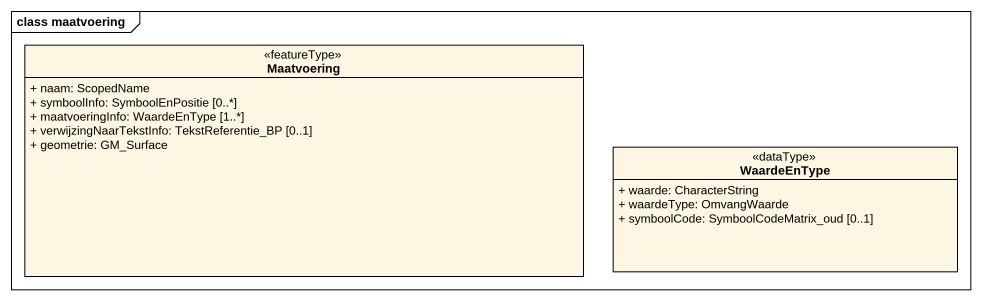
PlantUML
@startuml
mainframe class maatvoering
hide circle
hide empty members
skinparam classAttributeIconSize 0
class Maatvoering <<featureType>> {
  + naam: ScopedName
  + symboolInfo: SymboolEnPositie [0..*]
  + maatvoeringInfo: WaardeEnType [1..*]
  + verwijzingNaarTekstInfo: TekstReferentie_BP [0..1]
  + geometrie: GM_Surface
}
class WaardeEnType <<dataType>> {
  + waarde: CharacterString
  + waardeType: OmvangWaarde
  + symboolCode: SymboolCodeMatrix_oud [0..1]
}
@enduml
